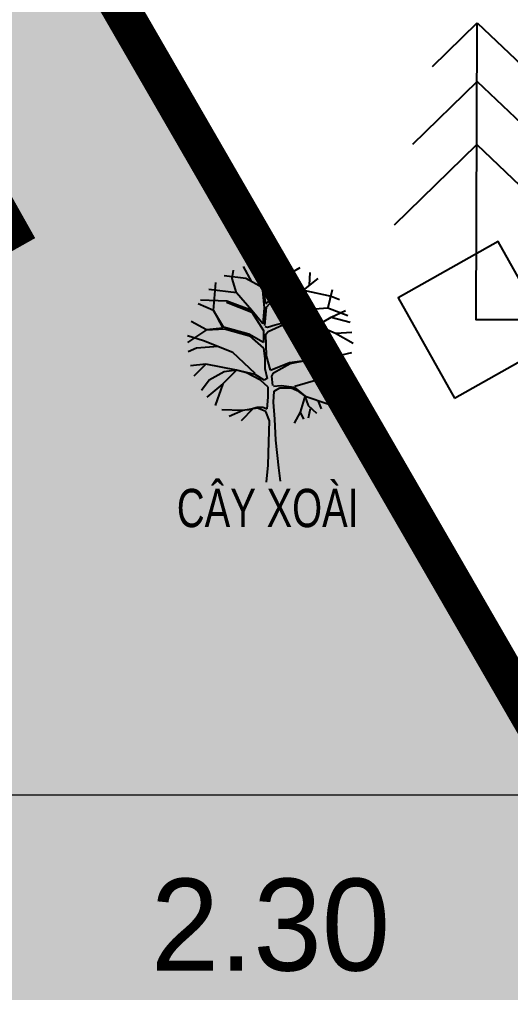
# Model space of a CAD drawing. Header units: millimetres. Extents: x 476643 to 477419, y 1110674 to 1111494.
# Drawn here: x 476953.52 to 476959.93, y 1111121.43 to 1111134.12 of the extents above; entities that cross this region are included whole.
import ezdxf

# ---------------------------------------------------------------- set-up
doc = ezdxf.new("R2010")
doc.units = ezdxf.units.MM
doc.header["$LTSCALE"] = 0.001
doc.header["$MEASUREMENT"] = 0
for name, color, linetype, lineweight in [('D-CONGTRINH', 7, 'Continuous', 15), ('HT_Text', 7, 'Continuous', 15), ('LUOI', 8, 'Continuous', 5)]:
    doc.layers.add(name, color=color, linetype=linetype, lineweight=lineweight)
for name, color, linetype in [('HT_Cao do', 7, 'Continuous'), ('HT_Hang rao', 7, 'Continuous'), ('HT_thuc vat', 3, 'Continuous'), ('Net manh', 252, 'Continuous')]:
    doc.layers.add(name, color=color, linetype=linetype)
doc.styles.add('DIM', font='VAVON.TTF')
doc.linetypes.add('FENCELINE2', pattern='A,0.25,-0.1,[132,ltypeshp.shx,S=0.1,R=0,X=-0.1,Y=0],-0.1,1', length=1.45)

# ---------------------------------------------------------------- blocks, each defined once
blk = doc.blocks.new('LKIM')
at = {"linetype": 'Continuous'}
for p, q in [((-0.158, 0.8812), (-0.0028, 1.0338)), ((-0.0028, 1.0338), (0.1525, 0.887)), ((-0.2253, 0.6111), (-0.0028, 0.8299)), ((-0.0028, 0.8299), (0.2198, 0.6194)), ((-0.288, 0.3293), (-0.0029, 0.6096)), ((-0.0029, 0.6096), (0.2825, 0.3398))]:
    blk.add_line(p, q, dxfattribs=at)
blk.add_lwpolyline([(0.1667, 0), (-0.0029, 0), (-0.0029, 1.0317)], dxfattribs=at)
blk = doc.blocks.new('tree47')
for p, q in [((-480.504, 6536.6292), (-749.562, 7030.9932)), ((-326.73, 6838.7352), (-480.504, 7113.3912)), ((-115.32, 6371.8332), (134.544, 7058.4612)), ((76.866, 6921.1332), (518.922, 7140.8592)), ((134.544, 7058.4612), (153.774, 7195.7892)), ((576.6, 6701.4192), (1095.522, 7003.5252)), ((768.786, 6838.7352), (691.92, 7140.8592)), ((-672.69, 6646.4892), (-1383.798, 6728.8872)), ((-1114.746, 6646.4892), (-1076.292, 6921.1332)), ((-19.224, 6728.8872), (-326.73, 6838.7352)), ((307.506, 6124.6572), (576.6, 6701.4192)), ((1403.028, 6426.7632), (1422.252, 6838.7352)), ((-1729.758, 5602.8252), (-1652.892, 6509.1612)), ((-980.202, 6179.5872), (-1114.746, 6646.4892)), ((-115.32, 6344.3652), (-672.69, 6646.4892)), ((-134.544, 6371.8332), (-76.866, 5685.2232)), ((-19.224, 5822.5332), (-115.32, 6371.8332)), ((1210.842, 6261.9852), (1691.346, 6646.4892)), ((-980.202, 6179.5872), (-1883.532, 6289.4352)), ((-480.504, 5602.8252), (-980.202, 6179.5872)), ((-19.224, 5822.5332), (307.506, 6097.1952)), ((0, 5712.6912), (326.736, 6069.7272)), ((307.506, 6097.1952), (1210.842, 6261.9852)), ((326.736, 6069.7272), (1210.842, 6261.9852)), ((1210.842, 6261.9852), (2114.172, 6069.7272)), ((1998.852, 5657.7552), (2152.59, 6289.4352)), ((2114.172, 6069.7272), (2383.23, 5959.8612)), ((-1729.758, 5602.8252), (-2229.456, 5822.5332)), ((-1287.708, 5904.9312), (-2152.59, 5932.3992)), ((-1306.932, 5877.4632), (-480.504, 5547.8952)), ((-480.504, 5602.8252), (-1287.708, 5904.9312)), ((-1403.028, 5053.5252), (-1729.758, 5602.8252)), ((-1729.758, 5602.8252), (-1422.252, 5026.0632)), ((-115.32, 5163.3912), (-480.504, 5602.8252)), ((-480.504, 5547.8952), (-96.09, 4943.6652)), ((-76.866, 5685.2232), (-115.32, 5163.3912)), ((-57.642, 5108.4612), (0, 5712.6912)), ((691.92, 5218.3212), (1287.708, 5630.2932)), ((1287.708, 5630.2932), (1998.852, 5685.2232)), ((1998.852, 5685.2232), (2652.318, 5438.0292)), ((2114.172, 5383.0992), (2575.416, 5602.8252)), ((-1960.398, 4971.1332), (-2460.096, 5245.7892)), ((-57.642, 5080.9932), (38.454, 5053.5252)), ((38.454, 5053.5252), (288.282, 5135.9232)), ((57.678, 4916.1972), (653.466, 5190.8592)), ((288.282, 5135.9232), (711.144, 5245.7892)), ((653.466, 5190.8592), (1672.122, 5108.4612)), ((711.144, 5245.7892), (1672.122, 5135.9232)), ((1672.122, 5108.4612), (2248.68, 4861.2672)), ((1691.346, 5135.9232), (2114.172, 5383.0992)), ((2114.172, 5383.0992), (2729.19, 5218.3212)), ((-1960.398, 4971.1332), (-2575.416, 4559.1612)), ((-2056.494, 4614.0912), (-2575.416, 4778.8872)), ((-1422.252, 5026.0632), (-1960.398, 4971.1332)), ((-1960.398, 4971.1332), (-1364.574, 4998.5952)), ((-576.6, 4833.7992), (-1403.028, 5053.5252)), ((-1364.574, 4998.5952), (-557.37, 4778.8872)), ((-96.09, 4559.1612), (-576.6, 4833.7992)), ((-557.37, 4778.8872), (-96.09, 4366.9032)), ((-96.09, 4943.6652), (-96.09, 4559.1612)), ((-19.224, 4833.7992), (57.678, 4916.1972)), ((0, 4119.7272), (-19.224, 4833.7992)), ((2248.68, 4861.2672), (2825.28, 4531.6932)), ((2267.91, 4861.2672), (2786.868, 4888.7352)), ((-1095.522, 4229.5872), (-2056.494, 4614.0912)), ((-2287.134, 4366.9032), (-2556.186, 4257.0552)), ((-1575.99, 4421.8332), (-2287.134, 4366.9032)), ((-365.184, 3542.9652), (-1095.522, 4229.5872)), ((-96.09, 4366.9032), (-57.642, 4037.3292)), ((2094.948, 4064.7972), (2786.868, 4229.5872)), ((-1979.628, 3845.0712), (-2479.32, 3790.1532)), ((-1979.628, 3845.0712), (-2364, 3460.5672)), ((-980.202, 3652.8252), (-1979.628, 3845.0712)), ((-57.642, 4037.3292), (-57.642, 3707.7552)), ((134.544, 3652.8252), (0, 4119.7272)), ((134.544, 3652.8252), (749.562, 3900.0012)), ((230.64, 3570.4272), (768.786, 3872.5332)), ((230.64, 3570.4272), (768.786, 3872.5332)), ((749.562, 3900.0012), (1326.162, 3982.3992)), ((768.786, 3872.5332), (1326.162, 3982.3992)), ((768.786, 3872.5332), (1326.162, 3982.3992)), ((1326.162, 3982.3992), (2094.948, 4064.7972)), ((1326.162, 3982.3992), (2037.27, 3762.6912)), ((1326.162, 3982.3992), (2037.27, 3762.6912)), ((-1383.798, 3597.8952), (-1864.308, 3323.2572)), ((-980.202, 3652.8252), (-1422.252, 3213.3912)), ((-980.202, 3652.8252), (-1383.798, 3597.8952)), ((-365.184, 3515.4972), (-980.202, 3652.8252)), ((-653.466, 3570.4272), (-980.202, 3652.8252)), ((-192.186, 3323.2572), (-653.466, 3570.4272)), ((-76.866, 3323.2572), (-365.184, 3515.4972)), ((-57.642, 3707.7552), (19.224, 3378.1692)), ((172.998, 3460.5672), (230.64, 3570.4272)), ((172.998, 3460.5672), (230.64, 3570.4272)), ((2037.27, 3762.6912), (2671.548, 3625.3572)), ((2037.27, 3762.6912), (2671.548, 3625.3572)), ((2171.814, 3735.2232), (2556.228, 3378.1692)), ((-1864.308, 3323.2572), (-2114.172, 2993.6652)), ((-1422.252, 3213.3912), (-1941.174, 2773.9572)), ((-1422.252, 3213.3912), (-1672.116, 2499.2952)), ((57.678, 3103.5252), (-192.186, 3323.2572)), ((19.224, 3378.1692), (-76.866, 3323.2572)), ((211.416, 3158.4612), (172.998, 3460.5672)), ((211.416, 3158.4612), (172.998, 3460.5672)), ((922.56, 3130.9932), (1595.214, 3323.2572)), ((1595.214, 3323.2572), (2306.358, 2966.1972)), ((1595.214, 3323.2572), (2479.32, 3213.3912)), ((57.678, 2773.9572), (57.678, 3103.5252)), ((230.64, 3130.9932), (480.504, 3158.4612)), ((230.64, 2609.1612), (249.864, 2966.1972)), ((249.864, 2966.1972), (442.056, 3076.0632)), ((442.056, 3076.0632), (807.24, 3076.0632)), ((480.504, 3158.4612), (903.33, 3103.5252)), ((807.24, 3076.0632), (999.426, 2993.6652)), ((903.33, 3103.5252), (1268.484, 2801.4192)), ((999.426, 2993.6652), (1249.29, 2801.4192)), ((1979.628, 3130.9932), (2133.396, 2746.4892)), ((19.224, 2389.4352), (57.678, 2773.9572)), ((269.094, 2059.8612), (230.64, 2609.1612)), ((1268.484, 2828.8872), (1095.522, 2279.5872)), ((1249.29, 2801.4192), (1364.61, 2499.2952)), ((1268.484, 2801.4192), (1998.852, 2554.2312)), ((1672.122, 2664.0912), (1787.442, 2389.4352)), ((-788.01, 2334.5232), (-1460.706, 2361.9852)), ((-768.786, 2334.5232), (-1210.842, 2142.2592)), ((-442.05, 2389.4352), (-826.428, 2004.9312)), ((-288.282, 2416.9032), (-768.786, 2334.5232)), ((-615.012, 2361.9852), (-307.506, 2444.3652)), ((-307.506, 2444.3652), (-115.32, 2444.3652)), ((-19.224, 2307.0552), (-288.282, 2416.9032)), ((-115.32, 2444.3652), (19.224, 2389.4352)), ((96.096, 2004.9312), (-19.224, 2307.0552)), ((1095.522, 2279.5872), (903.33, 1922.5332)), ((1095.522, 2279.5872), (1210.842, 2059.8612)), ((1364.61, 2499.2952), (1633.668, 2252.1252)), ((1422.252, 2389.4352), (1364.61, 2087.3292)), ((76.866, 1318.3212), (96.096, 2004.9312)), ((307.506, 1373.2572), (269.094, 2059.8612)), ((57.678, 549.2952), (76.866, 1318.3212)), ((403.602, 466.9032), (307.506, 1373.2572)), ((0, 0), (57.678, 549.2952)), ((461.28, 27.4656), (403.602, 466.9032))]:
    blk.add_line(p, q)
blk = doc.blocks.new('fff')
blk.add_lwpolyline([(476959.2, 1111129.183), (476960.507, 1111129.919), (476959.771, 1111131.226), (476958.464, 1111130.49)], close=True)
at = {"layer": 'HT_Hang rao', "linetype": 'FENCELINE2', "ltscale": 2}
blk.add_lwpolyline([(476881.222, 1111180.988), (476905.27, 1111199.62), (476919.677, 1111195.132), (476995.68, 1111063.601)], dxfattribs=at)
at = {"layer": 'HT_thuc vat', "extrusion": (0.002734, 0.014211, 0.999895), "xscale": 3.750000000158847, "yscale": 3.749999999601818, "zscale": 3.749999999994009, "rotation": 359.7981124263856}
blk.add_blockref('LKIM', (476957.712, 1110999.466, 17094.422), dxfattribs=at)
at = {"layer": 'HT_thuc vat', "xscale": 0.0004000000189989805, "yscale": 0.0004000000189989805, "zscale": 0.0004}
blk.add_blockref('tree47', (476956.747, 1111128.086), dxfattribs=at)
at = {"layer": 'HT_Cao do', "color": 0}
blk.add_text('2.30', height=1.2, dxfattribs=at).set_placement((476955.238, 1111121.712))
at = {"layer": 'HT_Text', "color": 9, "style": 'DIM', "width": 0.75}
blk.add_text('CAÂY XOAØI', height=0.5, dxfattribs=at).set_placement((476955.578, 1111127.499))

msp = doc.modelspace()

# ---------------------------------------------------------------- hatches: boundary and pattern name
at = {"layer": 'Net manh', "lineweight": 35}
h = msp.add_hatch(dxfattribs=at)
h.set_pattern_fill('AR-CONC', color=256, scale=0.5, style=0)
h.set_pattern_definition([(50, (0, 0), (3.586300913, -0.313760675), [0.375, -4.125]), (355, (0, 0), (-0.693756668, 3.760960669), [0.3, -3.3]), (100.4514, (0.299, -0.026), (2.892546909, 3.44719771), [0.31870095, -3.50571056]), (46.1842, (0, 1), (5.336205243, -0.827595072), [0.5625, -6.1875]), (96.6356, (0.4447, 0.931), (4.673313528, 4.870589355), [0.47805144, -5.258565]), (351.1842, (0, 1), (4.673309726, 4.870593005), [0.45, -4.95]), (21, (0.5, 0.75), (2.9845352606, -2.013094453), [0.375, -4.125]), (326, (0.5, 0.75), (1.21657666, 3.625750225), [0.3, -3.3]), (71.4514, (0.7487, 0.5822), (4.201113143, 1.612652484), [0.31870095, -3.50571056]), (37.5, (0, 0), (0.0607992766, 1.6644692692), [0, -3.26, 0, -3.35, 0, -3.3125]), (7.5, (0, 0), (1.3153476872, 1.9720585594), [0, -1.91, 0, -3.185, 0, -1.2625]), (327.5, (-1.115, 0), (2.6691121809, -0.1127743587), [0, -1.25, 0, -3.9, 0, -5.175]), (317.5, (-1.615, 0), (2.9159308467, 0.5005249117), [0, -1.625, 0, -2.59, 0, -3.675])])
h.paths.add_polyline_path([(476919.677, 1111195.132), (476905.27, 1111199.62), (476881.222, 1111180.988), (476884.014, 1111178.421), (476902.256, 1111190.409), (476906.86, 1111192.769), (476911.002, 1111193.185), (476915.048, 1111192.495), (476920.517, 1111187.834), (476931.722, 1111168.994), (476941.973, 1111151.665), (476953.389, 1111131.366), (476950.775, 1111129.895), (476939.374, 1111150.166), (476929.141, 1111167.464), (476921.533, 1111180.257), (476921.365, 1111180.142), (476928.61, 1111167.489), (476924.343, 1111164.877), (476917.231, 1111177.299), (476921.533, 1111180.257), (476918.192, 1111185.873), (476913.73, 1111189.676), (476910.898, 1111190.16), (476907.724, 1111189.84), (476903.863, 1111187.862), (476886.623, 1111176.533), (476920.603, 1111118.895), (476910.93, 1111113.044), (476881.317, 1111164.882), (476878.227, 1111169.217), (476828.871, 1111130.109), (476827.008, 1111132.461), (476876.483, 1111171.663), (476875.85, 1111172.552), (476873.947, 1111174.758), (476815.257, 1111128.255), (476815.401, 1111128.064), (476820.193, 1111131.675), (476824.768, 1111125.606), (476819.977, 1111121.994), (476815.257, 1111128.255), (476807.492, 1111122.102), (476804.733, 1111107.368), (476808.152, 1111109.444), (476812.304, 1111102.606), (476808.885, 1111100.53), (476817.696, 1111084.597), (476828.197, 1111067.575), (476854.923, 1111021.873), (476859.969, 1111013.191), (476861.548, 1111014.332), (476860.359, 1111015.977), (476861.699, 1111016.816), (476866.777, 1111009.791), (476863.593, 1111008.022), (476874.683, 1110988.82), (476875.25, 1110989.142), (476870.843, 1110996.461), (476875.336, 1110999.132), (476880.206, 1110991.953), (476883.185, 1110993.083), (476871.516, 1111012.106), (476873.431, 1111013.281), (476877.458, 1111006.59), (476879.922, 1111007.612), (476881.249, 1111005.563), (476896.225, 1111014.122), (476895.006, 1111016.265), (476897.188, 1111017.781), (476893.406, 1111024.763), (476895.645, 1111025.976), (476908.962, 1111002.865), (476917.791, 1111006.216), (476936.102, 1111017.449), (476998.747, 1111051.459), (476995.68, 1111063.601)])
h.paths.add_polyline_path([(476958.847, 1111107.758, -0.265969), (476960.222, 1111111.338, -1.094375), (476964.527, 1111104.968), (476984.511, 1111071.014, -1), (476988.411, 1111064.351, -0.523531), (476982.658, 1111067.025, -0.350846), (476925.84, 1111033.599, -0.510479), (476925.233, 1111027.376, -0.133155), (476923.283, 1111026.848, -0.721058), (476920.97, 1111033.797, -0.02831), (476921.334, 1111034.039), (476901.434, 1111068.041, -0.133155), (476899.484, 1111067.512, -0.721058), (476897.17, 1111074.462, -0.45613), (476902.868, 1111073.229, -0.336636)], flags=16)
h.paths.add_polyline_path([(476924.562, 1111118.778), (476916.356, 1111132.961), (476939.23, 1111145.036), (476946.731, 1111131.546)], flags=16)
h.paths.add_polyline_path([(476913.506, 1111131.652), (476892.287, 1111168.711), (476914.554, 1111181.381), (476924.45, 1111164.097), (476935.773, 1111144.322)], flags=16)
h.paths.add_polyline_path([(476936.028, 1111144.479), (476925.093, 1111163.577), (476929.359, 1111166.19), (476940.294, 1111147.091)], flags=16)
h.paths.add_polyline_path([(476911.398, 1111111.388), (476874.597, 1111090.088), (476881.405, 1111078.326), (476869.329, 1111071.303), (476881.264, 1111050.782), (476878.824, 1111049.354), (476874.691, 1111056.137), (476872.283, 1111055.014), (476871.044, 1111057.145), (476856.112, 1111048.508), (476857.216, 1111046.33), (476855.093, 1111044.715), (476858.85, 1111037.869), (476856.677, 1111036.48), (476844.89, 1111057.09), (476844.86, 1111057.073), (476815.425, 1111108.085), (476852.179, 1111128.965), (476845.072, 1111141.285), (476863.526, 1111151.848), (476882.531, 1111162.098)], flags=16)
h.paths.add_polyline_path([(476909.78, 1111179.873), (476895.871, 1111171.858), (476891.877, 1111178.789), (476905.786, 1111186.804)], flags=16)
h.paths.add_polyline_path([(476882.248, 1111046.634), (476883.378, 1111044.561), (476878.312, 1111041.583), (476877.182, 1111043.656)], flags=16)
h.paths.add_polyline_path([(476885.92, 1111040.256), (476888.685, 1111035.458), (476887.566, 1111034.798), (476884.794, 1111039.607)], flags=16)
h.paths.add_polyline_path([(476875.915, 1111047.644), (476862.029, 1111039.571, -0.988086)], flags=16)
h.paths.add_polyline_path([(476891.078, 1111031.067), (476892.329, 1111029.061), (476887.414, 1111026.204), (476886.23, 1111028.286)], flags=16)
h.paths.add_polyline_path([(476842.904, 1111126.475), (476833.987, 1111121.522), (476831.884, 1111125.215), (476840.801, 1111130.168)], flags=16)
h.paths.add_polyline_path([(476873.609, 1111041.58), (476874.794, 1111039.559), (476869.651, 1111036.476), (476868.502, 1111038.63)], flags=16)
h.paths.add_polyline_path([(476890.066, 1111023.116, -0.976932), (476876.18, 1111015.042)], flags=16)
h.paths.add_polyline_path([(476882.474, 1111026.128), (476883.583, 1111023.933), (476878.736, 1111021.112), (476877.628, 1111023.307)], flags=16)
h.paths.add_polyline_path([(476833.068, 1111119.637), (476818.39, 1111110.963), (476815.846, 1111115.268), (476830.524, 1111123.942)], flags=16)
h.paths.add_polyline_path([(476864.981, 1111036.611), (476866.198, 1111034.494), (476861.025, 1111031.519), (476859.834, 1111033.655)], flags=16)
h.paths.add_polyline_path([(476873.798, 1111020.986), (476875.057, 1111018.872), (476870.06, 1111015.969), (476868.952, 1111018.164)], flags=16)

# ---------------------------------------------------------------- linework, layer by layer
at = {"layer": 'D-CONGTRINH', "lineweight": 35, "const_width": 0.5}
msp.add_lwpolyline([(476906.58, 1111209.367), (476916.273, 1111204.463), (476926.719, 1111192.411), (477000.632, 1111064.671), (476999.014, 1111059.565), (476998.747, 1111051.459), (476995.68, 1111063.601), (476919.677, 1111195.132), (476905.27, 1111199.62), (476881.222, 1111180.988), (476878.76, 1111185.161, -0.295253), (476878.868, 1111187.779), (476906.58, 1111209.367), (476916.273, 1111204.463)], format="xyb", close=True, dxfattribs=at)
msp.add_lwpolyline([(476911.002, 1111193.185), (476915.048, 1111192.495), (476920.517, 1111187.834), (476931.722, 1111168.994), (476941.973, 1111151.665), (476953.389, 1111131.366), (476950.775, 1111129.895), (476939.374, 1111150.166), (476929.141, 1111167.464), (476918.192, 1111185.873), (476913.73, 1111189.676), (476910.898, 1111190.16)], dxfattribs=at)
at = {"layer": 'LUOI'}
msp.add_line((477307.318, 1111124), (476643.658, 1111124), dxfattribs=at)

# ---------------------------------------------------------------- block references
at = {"lineweight": 35}
msp.add_blockref('fff', (0, 0), dxfattribs=at)

doc.saveas('drawing.dxf')
